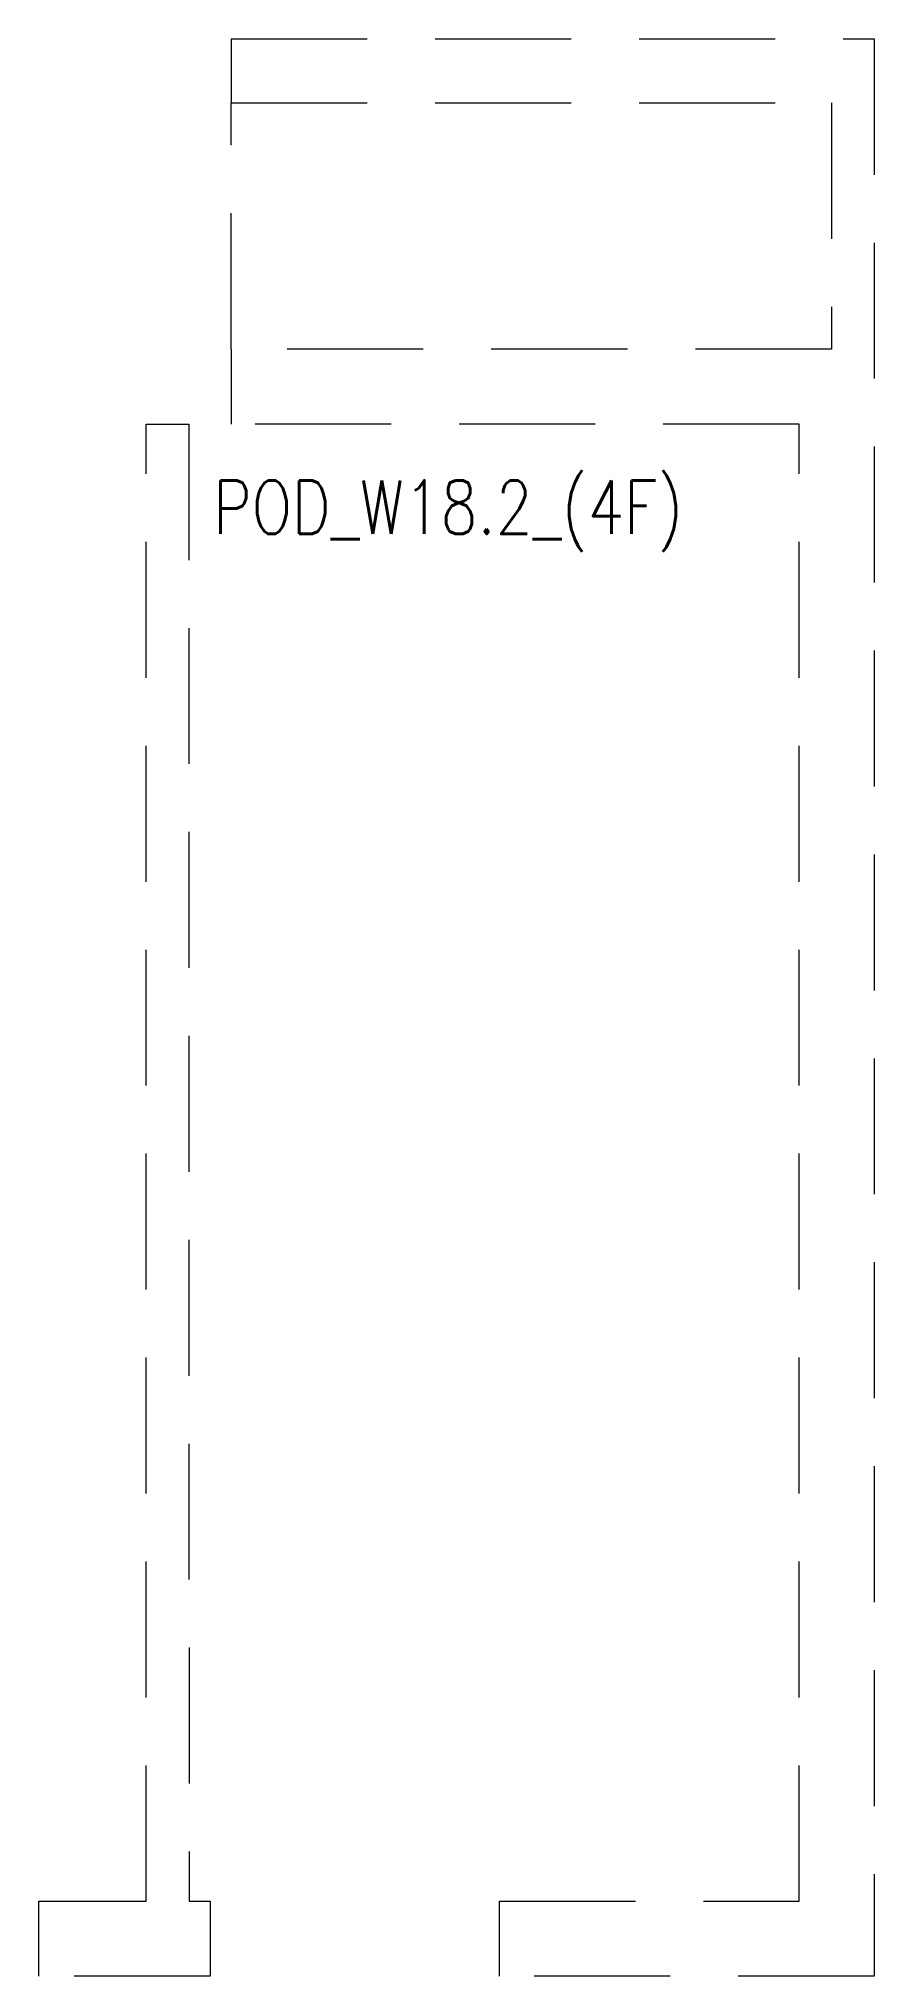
# Model space of a CAD drawing. Header units: millimetres. Extents: x 87000 to 90900, y 55650 to 64700.
import ezdxf

# ---------------------------------------------------------------- set-up
doc = ezdxf.new("R2010")
doc.units = ezdxf.units.MM
doc.linetypes.add('HIDDEN2', pattern=[4.7625, 3.175, -1.5875])
doc.layers.get('Defpoints').update_dxf_attribs({"color": 151, "lineweight": 9})
doc.layers.add('NDC_S_HIDDEN', color=8, linetype='HIDDEN2', lineweight=13)
doc.styles.add('NDC_BAR 2', font='romans.shx', dxfattribs={"width": 0.8})

msp = doc.modelspace()

# ---------------------------------------------------------------- linework, layer by layer
at = {"layer": 'NDC_S_HIDDEN', "color": 4, "ltscale": 200}
for p, q in [((87897.8, 64700), (87897.8, 64400)), ((87897.8, 63250), (87897.8, 62900))]:
    msp.add_line(p, q, dxfattribs=at)
msp.add_lwpolyline([(87897.8, 64700), (90900, 64700), (90900, 55650), (89150.9, 55650), (89150.9, 56000), (90550, 56000), (90550, 62900), (87700, 62900), (87701.6, 56000), (87800, 56000), (87800, 55650), (87000, 55650), (87000, 56000), (87501.6, 56000), (87501.6, 62900), (87700, 62900)], dxfattribs=at)
msp.add_lwpolyline([(87897.8, 64400), (90700, 64400), (90700, 63250), (87897.8, 63250)], close=True, dxfattribs=at)

# ---------------------------------------------------------------- texts
at = {"layer": 'Defpoints', "style": 'NDC_BAR 2', "width": 0.8}
msp.add_text('POD_W18.2_(4F)', height=250, dxfattribs=at).set_placement((87813.4, 62386.9))

doc.saveas('drawing.dxf')
